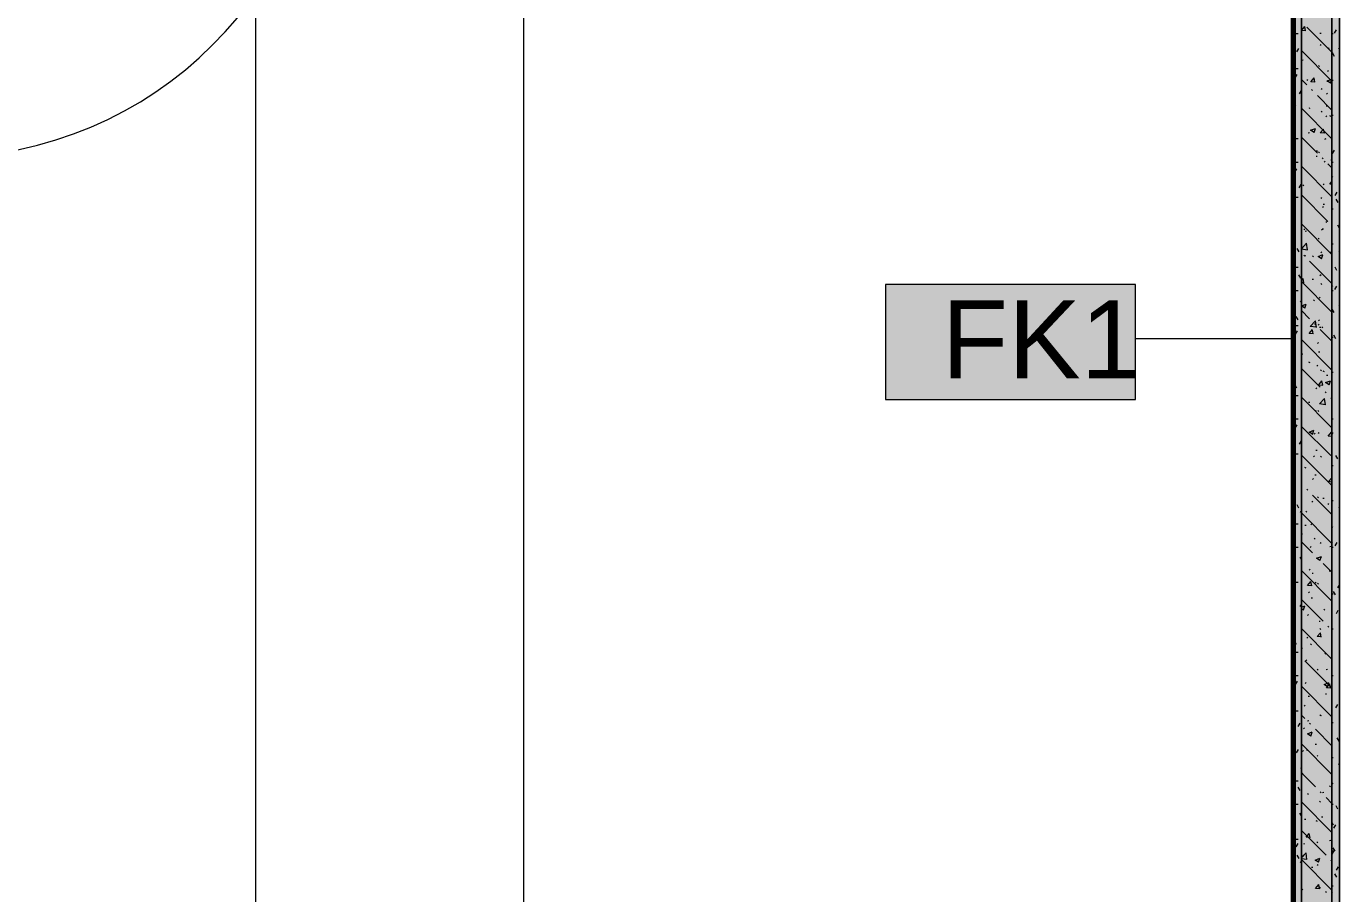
# Model space of a CAD drawing. Header units: millimetres. Extents: x -3817 to 677485, y -22715 to 103890.
# Drawn here: x 401543 to 404973, y 25246 to 27511 of the extents above; entities that cross this region are included whole.
import ezdxf

# ---------------------------------------------------------------- set-up
doc = ezdxf.new("R2010")
doc.units = ezdxf.units.MM
doc.layers.add('PDF _Геометрия', color=7, linetype='Continuous', true_color=0x1d1d1d)
doc.layers.add('PDF _Сплошная заливка', color=7, linetype='Continuous', true_color=0xffffff)
doc.layers.add('PDF _Текст', color=7, linetype='Continuous')
doc.styles.add('PDF GOST-Common', font='arial.ttf')

msp = doc.modelspace()

# ---------------------------------------------------------------- hatches: boundary and pattern name
at = {"layer": 'PDF _Сплошная заливка', "transparency": 33554559}
for points in [[(404872.9, 20719), (404952.9, 20719), (404952.9, 28819), (404872.9, 28819), (404872.9, 20739)], [(404852.9, 25139), (404872.9, 25139), (404872.9, 28449), (404852.9, 28448), (404852.9, 25140)]]:
    msp.add_hatch(color=256, dxfattribs=at).paths.add_polyline_path(points)

# ---------------------------------------------------------------- linework, layer by layer
at = {"layer": 'PDF _Геометрия', "color": 253, "lineweight": 9, "true_color": 0xaaaaaa}
for points in [[(402842.9, 25073.7), (402842.9, 26997.1), (402842.9, 29497.1)], [(402142.9, 24983.7), (402142.9, 26817.1), (402142.9, 29317.1)]]:
    msp.add_lwpolyline(points, dxfattribs=at)
at = {"layer": 'PDF _Геометрия', "color": 9, "lineweight": 9, "true_color": 0xc0c0c0}
msp.add_lwpolyline([(404952.9, 28819), (404952.9, 20719), (404952.9, 28799), (407612.9, 28799), (407612.9, 28519), (407612.9, 28499)], dxfattribs=at)
at = {"layer": 'PDF _Геометрия', "color": 231, "lineweight": 9, "true_color": 0xff80c0}
for points in [[(404972.9, 28799), (404972.9, 28798), (404972.9, 20739), (404973.9, 20739), (405842.9, 20739), (405842.9, 20740), (405842.9, 21039)], [(404032.9, 25139), (404852.9, 25139), (404852.9, 25140), (404852.9, 28448), (404852.9, 28449), (403882.9, 28449)]]:
    msp.add_lwpolyline(points, dxfattribs=at)
at = {"layer": 'PDF _Геометрия', "color": 7, "lineweight": 9}
for points in [[(404972.9, 20739), (404972.9, 28798)], [(404852.9, 28448), (404852.9, 25140)], [(404852.4, 26694.8), (404439.9, 26694.8)]]:
    msp.add_lwpolyline(points, dxfattribs=at)
at = {"layer": 'PDF _Геометрия', "color": 231, "lineweight": 70, "true_color": 0xff80c0}
msp.add_lwpolyline([(403739.1, 28448), (404851.9, 28448), (404851.9, 25140), (404012.9, 25140), (404011.9, 25140), (404011.9, 24599), (404011.9, 24598), (404851.9, 24598), (404851.9, 20740), (403322.9, 20740), (403322.9, 20739)], dxfattribs=at)
at = {"layer": 'PDF _Геометрия', "color": 7, "lineweight": 9}
for points in [[(404872.9, 28449), (404872.9, 25139)], [(404439.9, 26836.7), (403786.8, 26836.7), (403786.8, 26536.7), (404439.9, 26536.7)]]:
    msp.add_lwpolyline(points, close=True, dxfattribs=at)
at = {"layer": 'PDF _Геометрия', "color": 252, "lineweight": 9, "true_color": 0x878787}
for points in [[(404883.6, 27498.8), (404873, 27499.8), (404881.6, 27510)], [(404883.7, 27498.8), (404881.6, 27509.9)], [(404952.9, 27442.9), (404887, 27508.8)], [(404921, 27492.7), (404924.3, 27493.1)], [(404952.9, 27367.4), (404872.9, 27447.4)], [(404921.7, 27462.9), (404924.6, 27461.1)], [(404943.2, 27452.4), (404945.9, 27454.4)], [(404874.2, 27422.6), (404877.5, 27423)], [(404918, 27408.1), (404920.4, 27405.9)], [(404887, 27357.9), (404872.9, 27372.1)], [(404887.1, 27372), (404890, 27370.2)], [(404908.3, 27365.1), (404897.7, 27366), (404906.2, 27376.3)], [(404908.3, 27365), (404906.3, 27376.2)], [(404949.2, 27362.1), (404940.4, 27368.1), (404952.8, 27372.9)], [(404941.1, 27393.2), (404943.7, 27395.2)], [(404949.2, 27362.1), (404952.8, 27372.8)], [(404902.1, 27342.8), (404899.6, 27345.3)], [(404924.6, 27348.1), (404927.4, 27346.3)], [(404938.9, 27334), (404941.6, 27336.1)], [(404939.7, 27367.2), (404943, 27367.7)], [(404952.9, 27292.1), (404914.7, 27330.3)], [(404937.4, 27303), (404940.8, 27303.4)], [(404952.9, 27216.6), (404872.9, 27296.6)], [(404892.9, 27297.1), (404896.3, 27297.5)], [(404924.8, 27289.1), (404927.2, 27286.8)], [(404936.8, 27274.8), (404939.4, 27276.9)], [(404946.7, 27277.6), (404949.5, 27275.8)], [(404890.7, 27232.8), (404894, 27233.3)], [(404906, 27233.2), (404897.1, 27239.2), (404909.6, 27243.9)], [(404906, 27233.1), (404909.6, 27243.9)], [(404933, 27231.4), (404922.3, 27232.3), (404930.9, 27242.5)], [(404933, 27231.3), (404930.9, 27242.5)], [(404914.7, 27179.4), (404872.9, 27221.2)], [(404934.6, 27215.6), (404937.3, 27217.7)], [(404911.2, 27171.6), (404914.6, 27172)], [(404912, 27186.8), (404914.9, 27185)], [(404917.4, 27183), (404919.9, 27180.7)], [(404929.8, 27164.3), (404927.3, 27166.8)], [(404952.9, 27065.7), (404872.9, 27145.7)], [(404932.4, 27156.5), (404935.1, 27158.5)], [(404952.9, 27141.2), (404942.3, 27151.7)], [(404949.5, 27162.9), (404952.4, 27161.1)], [(404876.7, 27096.4), (404879.5, 27094.6)], [(404930.3, 27097.3), (404932.9, 27099.3)], [(404952.9, 27098), (404947, 27098.6), (404952.9, 27105.6)], [(404942.3, 27000.9), (404872.9, 27070.3)], [(404924.2, 27063.9), (404926.7, 27061.6)], [(404928.1, 27038.1), (404930.8, 27040.1)], [(404930, 27046.1), (404933.3, 27046.5)], [(404952.9, 26914.8), (404872.9, 26994.8)], [(404937, 27001.5), (404939.8, 26999.7)], [(404879.5, 26981.7), (404882.4, 26979.9)], [(404883.2, 26976), (404886.5, 26976.4)], [(404925.9, 26978.9), (404928.6, 26980.9)], [(404927.7, 26981.8), (404931, 26982.3)], [(404872.9, 26930), (404886.6, 26944.3)], [(404872.9, 26929.8), (404888.6, 26927.4)], [(404888.6, 26927.3), (404886.6, 26944.2)], [(404916.9, 26957.8), (404919.4, 26955.6)], [(404882, 26910.3), (404879.5, 26912.9)], [(404880.9, 26911.7), (404884.3, 26912.1)], [(404952.9, 26839.4), (404894.6, 26897.8)], [(404901.6, 26911.2), (404904.4, 26909.4)], [(404925.6, 26903.7), (404916.7, 26909.7), (404929.2, 26914.5)], [(404923.8, 26919.7), (404926.4, 26921.7)], [(404925.6, 26903.7), (404929.2, 26914.4)], [(404948.3, 26920.6), (404951.6, 26921)], [(404921.6, 26860.5), (404924.3, 26862.6)], [(404872.9, 26847.1), (404877.4, 26852.4)], [(404952.9, 26764), (404872.9, 26844)], [(404872.9, 26841.9), (404879.5, 26841.3)], [(404879.5, 26841.2), (404877.4, 26852.4)], [(404901.5, 26850.4), (404904.8, 26850.9)], [(404923.7, 26838.8), (404926.2, 26836.5)], [(404904.4, 26796.4), (404907.3, 26794.6)], [(404919.5, 26801.3), (404922.1, 26803.4)], [(404894.6, 26746.9), (404872.9, 26768.6)], [(404882.3, 26774.8), (404873.5, 26780.8), (404885.9, 26785.6)], [(404882.3, 26774.7), (404885.9, 26785.5)], [(404904.1, 26707.6), (404893.5, 26708.5), (404902.1, 26718.7)], [(404912.1, 26724.8), (404896.3, 26727.2), (404910.2, 26741.6)], [(404904.1, 26707.5), (404902.1, 26718.6)], [(404909.7, 26731.8), (404907.1, 26734.3)], [(404912.2, 26724.7), (404910.2, 26741.6)], [(404916.4, 26732.7), (404918.9, 26730.4)], [(404917.3, 26742.1), (404920, 26744.2)], [(404920.2, 26725), (404923.6, 26725.4)], [(404952.9, 26688.6), (404922.2, 26719.2)], [(404926.5, 26725.9), (404929.3, 26724.1)], [(404952.9, 26613.1), (404872.9, 26693.1)], [(404915.1, 26682.9), (404917.8, 26685)], [(404873.5, 26654.9), (404876.8, 26655.3)], [(404918, 26660.7), (404921.3, 26661.1)], [(404922.2, 26568.4), (404872.9, 26617.7)], [(404891.9, 26635.1), (404894.7, 26633.3)], [(404913, 26623.8), (404915.6, 26625.8)], [(404872.9, 26590.8), (404874.5, 26591)], [(404918.2, 26574.8), (404926.7, 26585)], [(404923.2, 26613.6), (404925.7, 26611.4)], [(404928.8, 26573.8), (404926.8, 26584.9)], [(404929.4, 26611.2), (404932.2, 26609.4)], [(404945.2, 26574.3), (404936.3, 26580.3), (404948.8, 26585)], [(404938.5, 26599.5), (404941.9, 26599.9)], [(404945.2, 26574.2), (404948.8, 26585)], [(404910.8, 26564.6), (404913.5, 26566.6)], [(404918.2, 26574.8), (404928.8, 26573.8)], [(404937.3, 26553.3), (404934.8, 26555.8)], [(404952.9, 26462.2), (404872.9, 26542.2)], [(404891.8, 26529.3), (404895.1, 26529.8)], [(404935.7, 26522.1), (404919.9, 26524.6), (404933.7, 26539)], [(404935.7, 26522.1), (404933.8, 26539)], [(404952.9, 26537.7), (404949.9, 26540.7)], [(404951.4, 26540.7), (404952.9, 26539.7)], [(404908.7, 26505.4), (404911.3, 26507.4)], [(404915.9, 26507.5), (404918.3, 26505.3)], [(404949.9, 26389.8), (404874.5, 26465.3)], [(404901.9, 26445.4), (404893.1, 26451.3), (404905.5, 26456.1)], [(404901.9, 26445.3), (404905.5, 26456)], [(404906.5, 26446.2), (404909.2, 26448.2)], [(404916.8, 26449.8), (404919.6, 26448)], [(404952.9, 26440.1), (404942.8, 26441), (404951.4, 26451.2)], [(404952.9, 26443.2), (404951.4, 26451.2)], [(404952.9, 26311.4), (404872.9, 26391.4)], [(404904.3, 26387), (404907, 26389)], [(404910.5, 26403.9), (404913.8, 26404.3)], [(404922.7, 26388.5), (404925.1, 26386.2)], [(404881.4, 26359.5), (404884.2, 26357.6)], [(404874.5, 26314.4), (404872.9, 26316)], [(404902.2, 26327.8), (404904.8, 26329.9)], [(404908.3, 26339.6), (404911.6, 26340)], [(404952.9, 26320.5), (404943.5, 26322), (404952.9, 26331.8)], [(404889.5, 26299.3), (404887, 26301.8)], [(404952.9, 26236), (404902.1, 26286.7)], [(404915.3, 26282.4), (404917.8, 26280.1)], [(404928.8, 26278.3), (404932.1, 26278.8)], [(404952.9, 26160.5), (404872.9, 26240.5)], [(404884.3, 26244.7), (404887.1, 26242.9)], [(404900, 26268.6), (404902.7, 26270.7)], [(404941.7, 26264.6), (404944.5, 26262.8)], [(404882, 26208.2), (404885.4, 26208.6)], [(404897.8, 26209.4), (404900.5, 26211.5)], [(404872.9, 26194.5), (404873.2, 26194.9)], [(404872.9, 26184), (404875.3, 26183.8)], [(404875.3, 26183.7), (404873.2, 26194.8)], [(404906.3, 26174.2), (404909.2, 26172.4)], [(404902.1, 26135.9), (404872.9, 26165.1)], [(404895.7, 26150.2), (404898.3, 26152.3)], [(404922.2, 26163.3), (404924.6, 26161.1)], [(404947.6, 26152.9), (404950.9, 26153.3)], [(404921.5, 26115.9), (404912.7, 26121.9), (404925.1, 26126.7)], [(404917.2, 26120.8), (404914.7, 26123.3)], [(404921.5, 26115.8), (404925.1, 26126.6)], [(404952.9, 26085.1), (404929.8, 26108.2)], [(404952.9, 26009.6), (404872.9, 26089.6)], [(404872.9, 26082.6), (404874.5, 26081.6)], [(404893.5, 26091.1), (404896.2, 26093.1)], [(404900.8, 26082.7), (404904.1, 26083.2)], [(404945.3, 26088.6), (404948.6, 26089)], [(404899.9, 26050), (404889.3, 26051), (404897.9, 26061.2)], [(404891.4, 26031.9), (404894, 26033.9)], [(404900, 26050), (404897.9, 26061.1)], [(404909.2, 26059.5), (404912, 26057.7)], [(404914.8, 26057.2), (404917.3, 26055)], [(404929.8, 25957.4), (404872.9, 26014.2)], [(404872.9, 25994.3), (404881.9, 25997.7)], [(404878.3, 25986.9), (404881.9, 25997.7)], [(404898.5, 26018.5), (404901.8, 26018.9)], [(404872.9, 25990.6), (404878.3, 25987)], [(404889.2, 25972.7), (404891.9, 25974.7)], [(404931.2, 25989), (404934.1, 25987.2)], [(404952.9, 25858.8), (404872.9, 25938.8)], [(404919.1, 25957.2), (404922.4, 25957.6)], [(404921.6, 25938.2), (404924.1, 25935.9)], [(404944.9, 25942.3), (404942.3, 25944.8)], [(404887, 25913.5), (404889.7, 25915.5)], [(404896.6, 25898.1), (404899.5, 25896.3)], [(404924.6, 25916.3), (404914, 25917.2), (404922.6, 25927.4)], [(404924.6, 25916.2), (404922.6, 25927.4)], [(404872.9, 25887.2), (404875.6, 25887.5)], [(404934.1, 25874.2), (404936.9, 25872.4)], [(404952.9, 25783.4), (404882, 25854.3)], [(404884.9, 25854.3), (404887.5, 25856.3)], [(404914.3, 25832.1), (404916.8, 25829.8)], [(404937.8, 25831.7), (404941.2, 25832.2)], [(404882.7, 25795.1), (404885.4, 25797.2)], [(404941.1, 25786.5), (404932.3, 25792.4), (404944.7, 25797.2)], [(404949.3, 25782.5), (404938.7, 25783.5), (404947.2, 25793.7)], [(404941.1, 25786.4), (404944.8, 25797.1)], [(404949.3, 25782.5), (404947.2, 25793.6)], [(404952.9, 25707.9), (404872.9, 25787.9)], [(404891.1, 25761.6), (404894.4, 25762)], [(404935.6, 25767.5), (404938.9, 25767.9)], [(404880.5, 25735.9), (404883.2, 25738)], [(404882, 25703.4), (404872.9, 25712.5)], [(404888.8, 25697.3), (404892.1, 25697.8)], [(404897.1, 25688.3), (404894.6, 25690.8)], [(404921.1, 25713), (404923.6, 25710.8)], [(404921.5, 25712.9), (404924.4, 25711.1)], [(404878.4, 25676.7), (404881, 25678.8)], [(404897.9, 25657.5), (404889, 25663.5), (404901.5, 25668.3)], [(404897.9, 25657.5), (404901.5, 25668.2)], [(404952.9, 25632.5), (404909.7, 25675.7)], [(404952.9, 25557), (404872.9, 25637)], [(404886.2, 25622.5), (404889, 25620.7)], [(404909.4, 25636.1), (404912.7, 25636.5)], [(404876.2, 25617.6), (404878.9, 25619.6)], [(404913.8, 25606.9), (404916.2, 25604.7)], [(404909.7, 25524.9), (404872.9, 25561.6)], [(404874.1, 25558.4), (404876.7, 25560.4)], [(404946.5, 25527.6), (404949.3, 25525.8)], [(404872.9, 25499.9), (404874.6, 25501.2)], [(404952.9, 25406.2), (404872.9, 25486.2)], [(404889, 25507.8), (404891.9, 25506)], [(404920.6, 25487.9), (404923.1, 25485.6)], [(404924.7, 25509.8), (404922.2, 25512.3)], [(404928.1, 25510.6), (404931.4, 25511)], [(404952.9, 25481.6), (404937.3, 25497.2)], [(404952.9, 25462.3), (404951.9, 25463), (404952.9, 25463.4)], [(404881.3, 25440.5), (404884.6, 25440.9)], [(404911.1, 25437.2), (404913.9, 25435.4)], [(404925.8, 25446.3), (404929.2, 25446.8)], [(404937.3, 25346.3), (404872.9, 25410.8)], [(404895.8, 25392.5), (404885.1, 25393.4), (404893.7, 25403.6)], [(404895.8, 25392.4), (404893.7, 25403.6)], [(404913.2, 25381.8), (404915.7, 25379.5)], [(404946.4, 25385.1), (404949.7, 25385.5)], [(404872.9, 25339.6), (404885.4, 25352.7)], [(404876.5, 25346.4), (404879.3, 25344.6)], [(404879.1, 25376.2), (404882.4, 25376.7)], [(404887.4, 25335.7), (404885.4, 25352.6)], [(404872.9, 25338), (404887.4, 25335.8)], [(404952.9, 25255.3), (404872.9, 25335.3)], [(404899.6, 25315), (404902.9, 25315.4)], [(404917.5, 25328.1), (404908.6, 25334), (404921.1, 25338.8)], [(404913.9, 25322.5), (404916.8, 25320.7)], [(404917.5, 25328), (404921.1, 25338.8)], [(404952.4, 25331.2), (404949.9, 25333.8)], [(404877, 25255.8), (404874.5, 25258.3)], [(404920.4, 25258.7), (404909.8, 25259.7), (404918.4, 25269.9)], [(404920.5, 25258.7), (404918.4, 25269.8)], [(404920.1, 25262.7), (404922.5, 25260.5)], [(404936, 25252), (404938.8, 25250.2)]]:
    msp.add_lwpolyline(points, dxfattribs=at)
at = {"layer": 'PDF _Геометрия', "color": 253, "lineweight": 9, "true_color": 0x9b9b9b}
for points in [[(404854.5, 27491.7), (404864.5, 27491.7)], [(404952.9, 27491.7), (404956, 27491.7)], [(404963.8, 27501.4), (404958.8, 27492.7)], [(404865.3, 27452.7), (404860.3, 27444)], [(404959.7, 27432.3), (404954.6, 27441.1)], [(404972.9, 27456.2), (404970, 27451.1)], [(404854.5, 27400.3), (404864.5, 27400.3)], [(404861.2, 27384.7), (404856.2, 27376)], [(404952.9, 27369.8), (404956, 27369.8)], [(404872.4, 27343.1), (404867.4, 27334.3)], [(404858.2, 27303.4), (404853.1, 27312.1)], [(404952.9, 27278.4), (404956, 27278.4)], [(404854.5, 27217.4), (404864.5, 27217.4)], [(404958.7, 27187.7), (404953.6, 27179)], [(404854.5, 27156.4), (404864.5, 27156.4)], [(404860.1, 27139), (404855.1, 27130.3)], [(404952.9, 27156.4), (404956, 27156.4)], [(404871.3, 27097.3), (404866.3, 27088.6)], [(404954.6, 27119.6), (404952.9, 27116.7)], [(404854.5, 27065), (404864.5, 27065)], [(404965.7, 27078), (404960.7, 27069.3)], [(404952.9, 27034.5), (404956, 27034.5)], [(404968.9, 27050.5), (404963.9, 27059.3)], [(404972.9, 26982.7), (404968, 26991.2)], [(404867.4, 26921.6), (404862.4, 26930.3)], [(404952.9, 26943.1), (404956, 26943.1)], [(404972.9, 26921.8), (404972.1, 26923.2)], [(404854.5, 26882.1), (404864.5, 26882.1)], [(404871.5, 26853.5), (404866.5, 26862.2)], [(404953.5, 26873.9), (404952.9, 26872.9)], [(404965.9, 26872.8), (404960.9, 26881.6)], [(404855, 26825.2), (404852.9, 26821.6)], [(404854.5, 26821.2), (404864.5, 26821.2)], [(404954.8, 26831.2), (404952.9, 26834.5)], [(404952.9, 26821.2), (404956, 26821.2)], [(404964.6, 26832.3), (404959.6, 26823.6)], [(404872.9, 26790.2), (404870.6, 26794.2)], [(404864.4, 26743.9), (404859.4, 26752.6)], [(404958.9, 26763.2), (404953.8, 26771.9)], [(404972.9, 26785.6), (404970.8, 26781.9)], [(404854.5, 26729.7), (404864.5, 26729.7)], [(404853.3, 26702.2), (404852.9, 26702.9)], [(404862, 26715.5), (404857, 26706.8)], [(404952.9, 26699.2), (404956, 26699.2)], [(404962.9, 26695.1), (404957.9, 26703.9)], [(404857.4, 26634.2), (404852.9, 26641.9)], [(404952.9, 26607.8), (404956, 26607.8)], [(404854.5, 26546.8), (404864.5, 26546.8)], [(404861.4, 26566.2), (404856.4, 26574.9)], [(404854.5, 26485.9), (404864.5, 26485.9)], [(404952.9, 26485.9), (404956, 26485.9)], [(404860.9, 26469.8), (404855.9, 26461.1)], [(404955.4, 26450.5), (404952.9, 26446.2)], [(404872.1, 26428.2), (404867.1, 26419.4)], [(404854.5, 26394.4), (404864.5, 26394.4)], [(404968.1, 26381.4), (404963.1, 26390.1)], [(404952.9, 26364), (404956, 26364)], [(404972.9, 26358.9), (404972.7, 26358.5)], [(404952.9, 26272.5), (404956, 26272.5)], [(404866.6, 26252.4), (404861.6, 26261.1)], [(404872.9, 26246.6), (404870.1, 26241.7)], [(404972.9, 26251.2), (404971.3, 26254)], [(404854.5, 26211.6), (404864.5, 26211.6)], [(404954.3, 26204.7), (404952.9, 26202.3)], [(404854.5, 26150.6), (404864.5, 26150.6)], [(404954, 26162), (404952.9, 26163.9)], [(404952.9, 26150.6), (404956, 26150.6)], [(404965.4, 26163.1), (404960.4, 26154.4)], [(404872.9, 26119.6), (404869.8, 26125)], [(404854.5, 26059.2), (404864.5, 26059.2)], [(404962.1, 26026), (404957.1, 26034.7)], [(404972.5, 26053.4), (404967.5, 26044.7)], [(404872.9, 26002.8), (404869, 25996)], [(404952.9, 26028.7), (404956, 26028.7)], [(404968.4, 25985.4), (404963.4, 25976.7)], [(404952.9, 25937.2), (404956, 25937.2)], [(404860.6, 25897), (404855.6, 25905.7)], [(404854.5, 25876.3), (404864.5, 25876.3)], [(404854.5, 25815.3), (404864.5, 25815.3)], [(404861.7, 25800.6), (404856.7, 25791.9)], [(404952.9, 25815.3), (404956, 25815.3)], [(404854.5, 25723.9), (404864.5, 25723.9)], [(404967.3, 25739.7), (404962.3, 25730.9)], [(404868.8, 25690.9), (404863.8, 25682.2)], [(404952.9, 25693.4), (404956, 25693.4)], [(404864.7, 25622.9), (404859.7, 25614.2)], [(404971.4, 25644.2), (404966.4, 25652.9)], [(404952.9, 25602), (404956, 25602)], [(404872.9, 25576.1), (404870.9, 25572.6)], [(404972.9, 25580.6), (404970.5, 25584.8)], [(404854.5, 25541), (404864.5, 25541)], [(404869.9, 25515.2), (404864.9, 25523.9)], [(404955.1, 25535.6), (404952.9, 25531.8)], [(404854.5, 25480), (404864.5, 25480)], [(404872.9, 25449), (404869, 25455.9)], [(404952.9, 25480), (404956, 25480)], [(404968.4, 25466.5), (404963.4, 25475.2)], [(404957.3, 25424.8), (404952.9, 25432.4)], [(404962.2, 25425.9), (404957.1, 25417.2)], [(404854.5, 25388.6), (404864.5, 25388.6)], [(404863.6, 25377.2), (404858.6, 25368.5)], [(404866.9, 25337.5), (404861.9, 25346.2)], [(404952.9, 25358.1), (404956, 25358.1)], [(404958.1, 25357.9), (404953, 25349.1)], [(404961.3, 25356.8), (404956.3, 25365.5)], [(404872.9, 25332.2), (404869.8, 25326.8)], [(404969.2, 25316.2), (404964.2, 25307.5)], [(404855.8, 25295.8), (404852.9, 25300.8)], [(404965.4, 25288.8), (404960.4, 25297.5)], [(404952.9, 25266.7), (404956, 25266.7)], [(404954.3, 25247.1), (404952.9, 25249.5)]]:
    msp.add_lwpolyline(points, dxfattribs=at)
at = {"layer": 'PDF _Геометрия', "color": 253, "lineweight": 9, "true_color": 0xaaaaaa}
msp.add_arc((401322.9, 28169), 1000, 270, 360, dxfattribs=at)
at = {"layer": 'PDF _Сплошная заливка', "lineweight": 35, "transparency": 33554559}
msp.add_solid([(404972.9, 20719), (404972.9, 28819), (404952.9, 20719), (404952.9, 28819)], dxfattribs=at)
at = {"layer": 'PDF _Сплошная заливка', "color": 254, "lineweight": 35, "true_color": 0xffb9dc, "transparency": 33554559}
msp.add_solid([(404851.9, 25140), (404852.9, 25140), (404851.9, 27468.4)], dxfattribs=at)
at = {"layer": 'PDF _Сплошная заливка', "lineweight": 9, "transparency": 33554559}
msp.add_solid([(404439.9, 26836.7), (403786.8, 26836.7), (404439.9, 26536.7), (403786.8, 26536.7)], dxfattribs=at)

# ---------------------------------------------------------------- texts
at = {"layer": 'PDF _Текст', "insert": (403933.9, 26693.3), "char_height": 203.2, "attachment_point": 4, "style": 'PDF GOST-Common'}
msp.add_mtext('FK1', dxfattribs=at)

doc.saveas('drawing.dxf')
